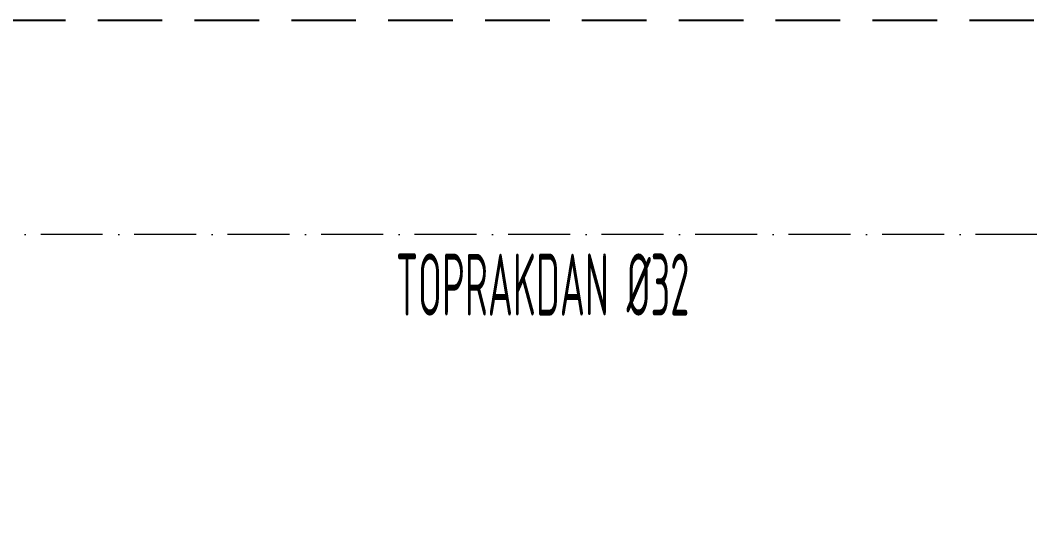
# Model space of a CAD drawing. Header units: centimetres. Extents: x 31 to 22766, y 238 to 3306.
# Drawn here: x 2092 to 2287.5, y 2304.1 to 2402 of the extents above; entities that cross this region are included whole.
import ezdxf
from ezdxf.xclip import XClip

# ---------------------------------------------------------------- set-up
doc = ezdxf.new("R2010")
doc.units = ezdxf.units.CM
doc.header["$XCLIPFRAME"] = 0
for name, pattern in [('ACAD_ISO07W100', [3, 0, -3]), ('ACAD_ISO10W100', [18, 12, -3, 0, -3]), ('HIDDEN', [0.375, 0.25, -0.125])]:
    doc.linetypes.add(name, pattern=pattern)
doc.layers.add('izdüşüm', color=8, linetype='ACAD_ISO07W100')
doc.layers.add('M-ST-TEMİZ SU YAZI', color=7, linetype='Continuous')
doc.layers.add('M-ST-SOGUK SU', color=5, linetype='Continuous', lineweight=0)
doc.styles.get("Standard").update_dxf_attribs({"font": 'GENISO.shx'})
doc.linetypes.add('WASTEWATER', pattern='A,6,-0.4,[")",Standard,S=1,R=0,X=-0.1,Y=-0.375],-0.2', length=6.6)

# ---------------------------------------------------------------- blocks, each defined once
blk = doc.blocks.new('G$CCD2FF134')
at = {"layer": 'M-ST-SOGUK SU', "linetype": 'ACAD_ISO10W100'}
blk.add_line((84.26, 88.52), (-1715.29, 88.52), dxfattribs=at)
at = {"layer": 'M-ST-TEMİZ SU YAZI', "linetype": 'WASTEWATER', "ltscale": 4, "width": 0.5}
blk.add_text('TOPRAKDAN Ø32', height=12, dxfattribs=at).set_placement((-1542.24, 72.79))

msp = doc.modelspace()

# ---------------------------------------------------------------- linework, layer by layer
at = {"layer": 'izdüşüm', "color": 251, "linetype": 'HIDDEN', "ltscale": 50}
msp.add_lwpolyline([(457.03, 2402.03), (3837.03, 2402.03), (3837.03, 672.03), (457.03, 672.03)], close=True, dxfattribs=at)

# ---------------------------------------------------------------- block references
ref = msp.add_blockref('G$CCD2FF134', (3707.03, 2272.03))
XClip(ref).set_block_clipping_path([(-3470.0000000001, -1889.9999999982), (349.9999999999, 300.0000000019)])

doc.saveas('drawing.dxf')
